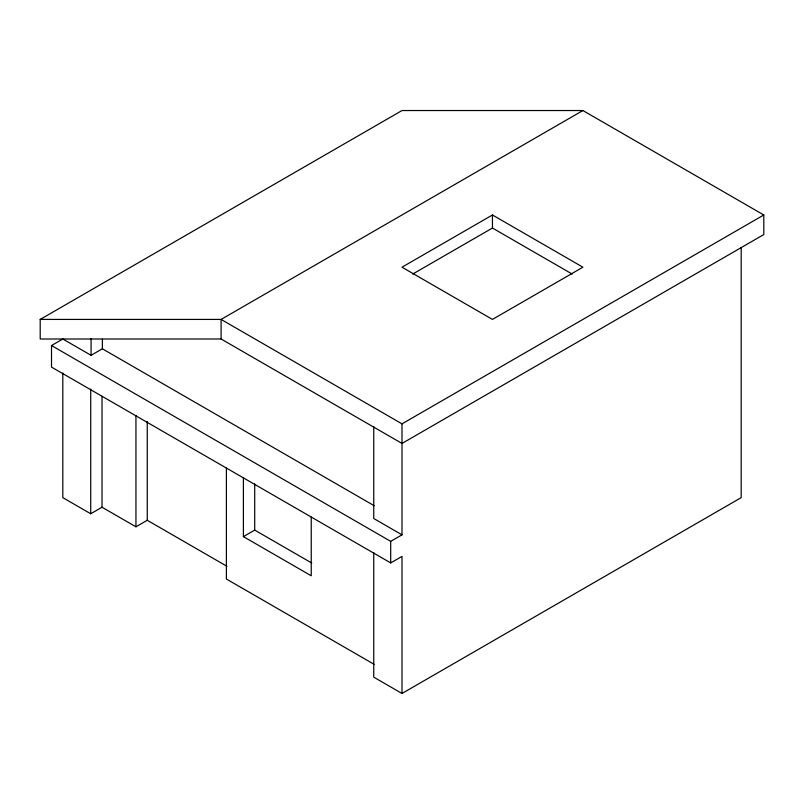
<?xml version="1.0" encoding="UTF-8"?>
<svg xmlns="http://www.w3.org/2000/svg" width="804" height="804" viewBox="0 0 804 804"><rect width="100%" height="100%" fill="white"/><g stroke="black" fill="none" stroke-linecap="round" stroke-linejoin="round"><path stroke-width="1.21" d="M40.2 319.419L402 110.54L582.9 110.53L763.8 214.98L763.8 234.557L402 443.446L221.1 338.997L40.2 339.007L40.2 319.419L221.1 319.419L582.9 110.53M373.739 552.529L373.739 677.149L402 693.47L402 556.388L390.694 562.911L51.506 367.086L51.506 345.529L62.812 339.007L91.073 355.318L102.379 348.795L374.172 505.706M492.45 214.98L402 267.199L492.45 319.419L582.9 267.199L492.45 214.98L492.45 228.034L412.764 274.033M62.812 373.016L62.812 497.636L90.721 513.756L102.028 507.223L135.946 526.811L147.253 520.278L226.939 566.287M221.1 338.997L221.1 319.419L402 423.859L763.8 214.98M243.401 477.867L243.401 536.62L254.707 530.097L311.771 563.041M51.506 345.529L390.694 541.353L402 534.831L402 423.859M402 693.47L741.187 497.636L741.187 247.511M492.45 228.034L572.136 274.033M402 534.831L373.739 518.51L373.739 426.502M243.401 536.62L311.238 575.785L311.238 517.032M374.172 664.345L226.396 579.031L226.396 468.059M390.694 541.353L390.694 562.911M254.707 483.847L254.707 530.097M147.253 421.527L147.253 520.278M135.946 415.557L135.946 526.811M102.379 339.177L102.379 348.795M102.028 396.312L102.028 507.223M91.073 338.484L91.073 355.318M90.721 389.136L90.721 513.756"/></g></svg>
